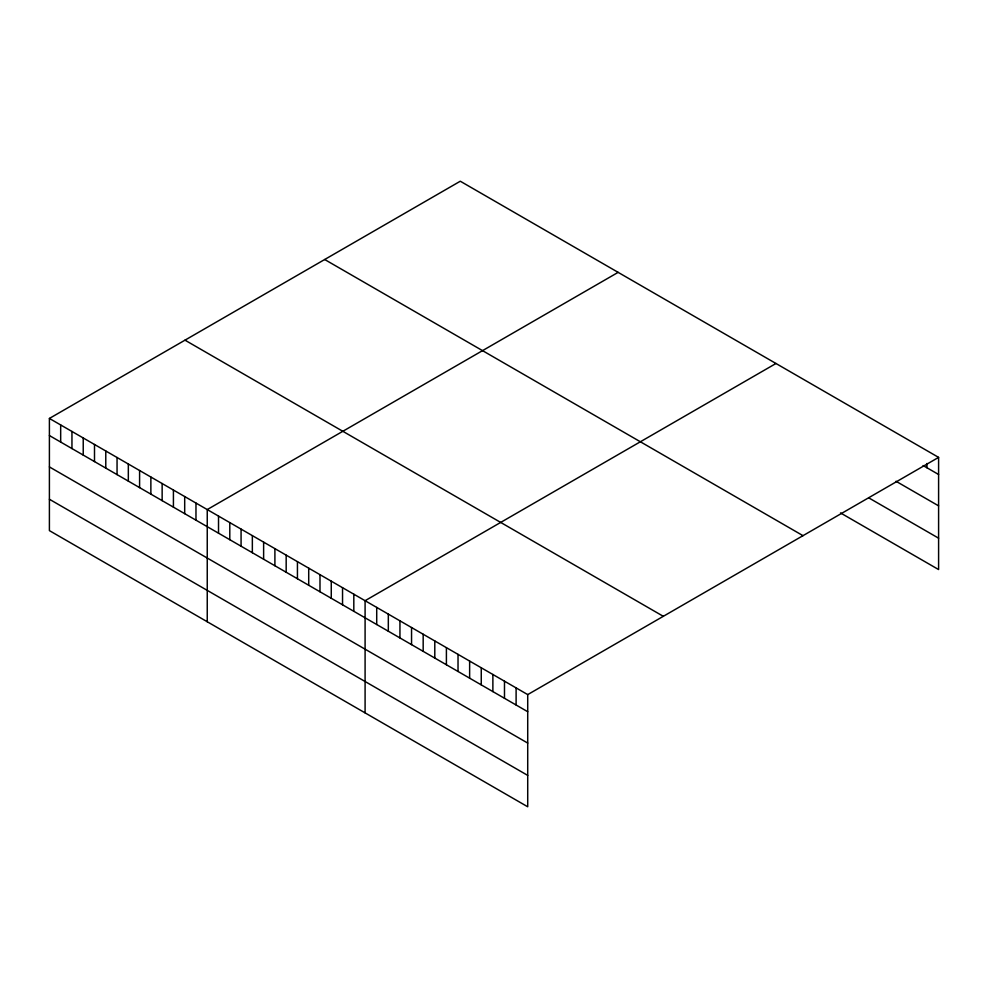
<?xml version="1.0" encoding="UTF-8"?>
<svg xmlns="http://www.w3.org/2000/svg" width="988" height="988" viewBox="0 0 988 988"><rect width="100%" height="100%" fill="white"/><g stroke="black" fill="none" stroke-linecap="round" stroke-linejoin="round"><path stroke-width="1.48" d="M49.4 418.443L527.716 694.601L527.716 806.776L49.4 530.618L49.4 418.443L460.285 181.224L938.6 457.382L938.6 569.557L840.504 512.92M618.13 272.355L207.245 509.573L207.245 621.748M775.975 363.485L365.091 600.704L365.091 712.879M527.716 694.601L938.6 457.382M923.113 465.546L938.6 474.487M896.005 481.267L938.6 505.856M868.897 497.94L938.6 538.176M324.694 259.511L803.009 535.669M184.991 340.168L663.306 616.314M49.4 435.547L527.716 711.706M49.4 466.916L527.716 743.075M49.4 499.249L527.716 775.395M926.979 463.496L926.979 467.781M516.106 687.895L516.106 705M504.485 681.189L504.485 698.294M492.876 674.483L492.876 691.588M481.255 667.777L481.255 684.882M469.633 661.071L469.633 678.163M458.024 654.365L458.024 671.457M446.403 647.659L446.403 664.751M434.794 640.953L434.794 658.045M423.173 634.247L423.173 651.339M411.551 627.541L411.551 644.633M399.942 620.835L399.942 637.927M388.321 614.128L388.321 631.221M376.712 607.41L376.712 624.515M353.815 594.196L353.815 611.3M342.54 587.687L342.54 604.792M331.264 581.179L331.264 598.283M319.989 574.67L319.989 591.775M308.713 568.162L308.713 585.267M297.437 561.653L297.437 578.758M286.174 555.145L286.174 572.237M274.899 548.636L274.899 565.729M263.623 542.128L263.623 559.22M252.348 535.62L252.348 552.712M241.072 529.111L241.072 546.203M229.796 522.603L229.796 539.695M218.521 516.082L218.521 533.187M195.97 503.065L195.97 520.17M184.694 496.556L184.694 513.661M173.419 490.048L173.419 507.153M162.143 483.54L162.143 500.644M150.868 477.031L150.868 494.136M139.592 470.523L139.592 487.627M128.329 464.014L128.329 481.107M117.053 457.506L117.053 474.598M105.778 450.997L105.778 468.09M94.502 444.489L94.502 461.581M83.227 437.98L83.227 455.073M71.951 431.46L71.951 448.564M60.676 424.951L60.676 442.056"/></g></svg>
